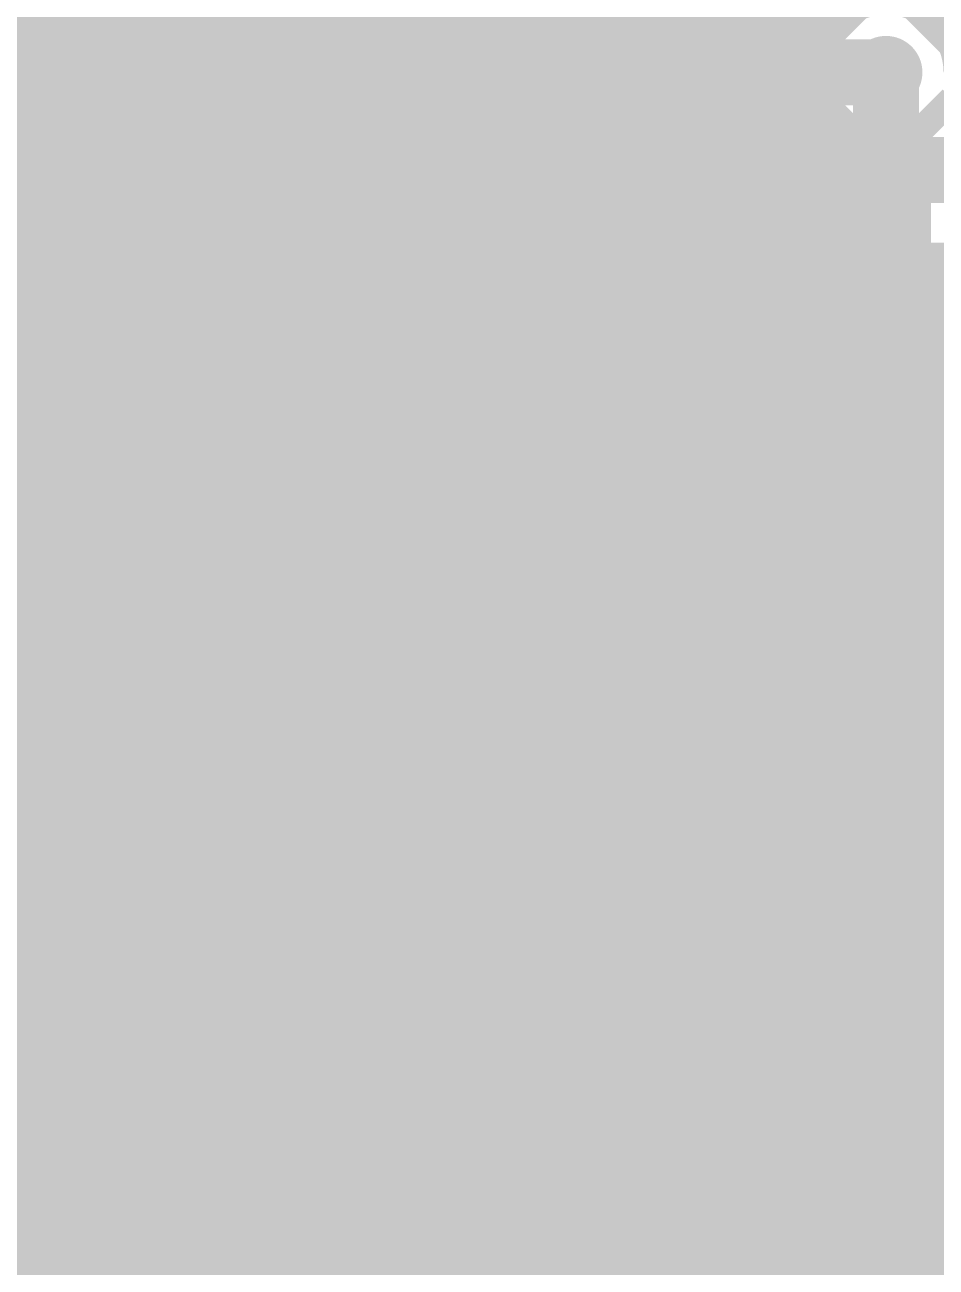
# Model space of a CAD drawing. Extents: x -5 to 208, y -5 to 206.
# Drawn here: x 17.19 to 25.96, y 65.9 to 77.85 of the extents above; entities that cross this region are included whole.
import ezdxf

# ---------------------------------------------------------------- set-up
doc = ezdxf.new("R2010")
doc.units = 0
doc.header["$MEASUREMENT"] = 0
doc.layers.get('0').update_dxf_attribs({"linetype": 'CONTINUOUS'})
for name, color, linetype in [('22-301-0_BOT', 7, 'CONTINUOUS'), ('22-301-0_DRD', 7, 'CONTINUOUS'), ('22-301-0_IN1', 1, 'CONTINUOUS'), ('22-301-0_IN2', 4, 'CONTINUOUS'), ('22-301-0_SMT', 5, 'CONTINUOUS'), ('22-301-0_SPT', 10, 'CONTINUOUS'), ('22-301-0_SST', 14, 'CONTINUOUS'), ('22-301-0_TOP', 9, 'CONTINUOUS'), ('THRUHOLE_TAP', 13, 'CONTINUOUS')]:
    doc.layers.add(name, color=color, linetype=linetype)

# ---------------------------------------------------------------- blocks, each defined once
blk = doc.blocks.new('ROUND_66')
at = {"const_width": 0.35052}
blk.add_lwpolyline([(-0.17526, 0, 1), (0.17526, 0, 1)], format="xyb", close=True, dxfattribs=at)
blk = doc.blocks.new('ROUND_68')
at = {"const_width": 0.35052}
blk.add_lwpolyline([(-0.17526, 0, 1), (0.17526, 0, 1)], format="xyb", close=True, dxfattribs=at)
blk = doc.blocks.new('RECTANGLE_4')
blk.add_solid([(0.63627, 0.51308), (0.63627, -0.51308), (-0.63627, 0.51308), (-0.63627, -0.51308)])
blk = doc.blocks.new('RECTANGLE_5')
blk.add_solid([(0.4064, 0.4826), (0.4064, -0.4826), (-0.4064, 0.4826), (-0.4064, -0.4826)])
blk = doc.blocks.new('RECTANGLE_6')
blk.add_solid([(0.4826, 0.4064), (0.4826, -0.4064), (-0.4826, 0.4064), (-0.4826, -0.4064)])
blk = doc.blocks.new('RECTANGLE_7')
blk.add_solid([(1.12522, 1.14935), (1.12522, -1.14935), (-1.12522, 1.14935), (-1.12522, -1.14935)])
blk = doc.blocks.new('ROUND_73')
at = {"const_width": 0.10033}
blk.add_lwpolyline([(-0.050164, 0, 1), (0.050164, 0, 1)], format="xyb", close=True, dxfattribs=at)

msp = doc.modelspace()

# ---------------------------------------------------------------- linework, layer by layer
at = {"layer": '22-301-0_BOT'}
for points, const_width in [([(3.175, 79.248), (5.969, 76.454), (34.925, 76.454), (39.624, 71.755), (40.005, 71.755)], 0.635), ([(7.62, 78.105), (7.62, 77.978), (8.2042, 77.3938), (25.4762, 77.3938)], 0.635), ([(28.575, 66.04), (23.114, 71.501), (3.429, 71.501), (0, 74.93), (0, 76.2)], 0.635), ([(18.55216, 75.6285), (17.00784, 75.6285)], 0.254), ([(17.2466, 75.6285), (17.2466, 75.36942)], 0.254), ([(17.4752, 75.6285), (17.4752, 72.3265)], 0.254), ([(17.7038, 75.6285), (17.7038, 72.3265)], 0.254), ([(17.9324, 75.6285), (17.9324, 72.3265)], 0.254), ([(18.161, 75.6285), (18.161, 72.3265)], 0.254), ([(18.3896, 75.6285), (18.3896, 75.4761)], 0.254), ([(34.5821, 75.6285), (19.54784, 75.6285)], 0.254), ([(19.7612, 75.6285), (19.7612, 75.41006)], 0.254), ([(19.9898, 75.6285), (19.9898, 72.3265)], 0.254), ([(20.2184, 75.6285), (20.2184, 72.3265)], 0.254), ([(20.447, 75.6285), (20.447, 72.3265)], 0.254), ([(20.6756, 75.6285), (20.6756, 72.3265)], 0.254), ([(20.9042, 75.6285), (20.9042, 72.3265)], 0.254), ([(21.1328, 75.6285), (21.1328, 72.3265)], 0.254), ([(21.3614, 75.6285), (21.3614, 72.3265)], 0.254), ([(21.59, 75.6285), (21.59, 72.3265)], 0.254), ([(21.8186, 75.6285), (21.8186, 72.3265)], 0.254), ([(22.0472, 75.6285), (22.0472, 72.3265)], 0.254), ([(22.2758, 75.6285), (22.2758, 72.3265)], 0.254), ([(22.5044, 75.6285), (22.5044, 72.3265)], 0.254), ([(22.733, 75.6285), (22.733, 72.3265)], 0.254), ([(22.9616, 75.6285), (22.9616, 72.3265)], 0.254), ([(23.1902, 75.6285), (23.1902, 72.32142)], 0.254), ([(23.4188, 75.6285), (23.4188, 72.26808)], 0.254), ([(23.6474, 75.6285), (23.6474, 72.13092)], 0.254), ([(23.876, 75.6285), (23.876, 71.90486)], 0.254), ([(24.1046, 75.6285), (24.1046, 71.67626)], 0.254), ([(24.3332, 75.6285), (24.3332, 71.44766)], 0.254), ([(24.5618, 75.6285), (24.5618, 71.21906)], 0.254), ([(24.7904, 75.6285), (24.7904, 70.99046)], 0.254), ([(25.019, 75.6285), (25.019, 70.76186)], 0.254), ([(25.2476, 75.6285), (25.2476, 70.53326)], 0.254), ([(25.4762, 75.6285), (25.4762, 70.30466)], 0.254), ([(25.7048, 75.6285), (25.7048, 70.07606)], 0.254), ([(25.9334, 75.6285), (25.9334, 69.84746)], 0.254), ([(18.39976, 75.4888), (17.16024, 75.4888)], 0.254), ([(34.7218, 75.4888), (19.70024, 75.4888)], 0.254), ([(18.25752, 75.2602), (17.29994, 75.2602)], 0.254), ([(34.9504, 75.2602), (19.83994, 75.2602)], 0.254), ([(18.1991, 75.0316), (17.3609, 75.0316)], 0.254), ([(27.90952, 75.0316), (19.9009, 75.0316)], 0.254), ([(18.20164, 74.803), (17.35836, 74.803)], 0.254), ([(27.56662, 74.803), (19.89836, 74.803)], 0.254), ([(18.27022, 74.5744), (17.28978, 74.5744)], 0.254), ([(27.3558, 74.5744), (19.82978, 74.5744)], 0.254), ([(17.2466, 74.49058), (17.2466, 72.3265)], 0.254), ([(19.7612, 74.44994), (19.7612, 72.3265)], 0.254), ([(18.42262, 74.3458), (17.13738, 74.3458)], 0.254), ([(18.3896, 74.38136), (18.3896, 72.3265)], 0.254), ([(27.21356, 74.3458), (19.67738, 74.3458)], 0.254), ([(19.5326, 74.22134), (19.5326, 72.3265)], 0.254), ([(18.77568, 74.1172), (16.78432, 74.1172)], 0.254), ([(18.6182, 74.18832), (18.6182, 72.3265)], 0.254), ([(18.8468, 74.09688), (18.8468, 72.3265)], 0.254), ([(19.304, 74.10958), (19.304, 72.3265)], 0.254), ([(27.11958, 74.1172), (19.32432, 74.1172)], 0.254), ([(19.0754, 74.07148), (19.0754, 72.3265)], 0.254), ([(27.06878, 73.8886), (13.335, 73.8886)], 0.254), ([(27.051, 73.66), (13.335, 73.66)], 0.254), ([(27.06878, 73.4314), (13.335, 73.4314)], 0.254), ([(27.11958, 73.2028), (13.335, 73.2028)], 0.254), ([(27.21356, 72.9742), (13.335, 72.9742)], 0.254), ([(27.3558, 72.7456), (13.335, 72.7456)], 0.254), ([(27.56662, 72.517), (13.335, 72.517)], 0.254), ([(23.114, 72.3265), (13.335, 72.3265)], 0.254), ([(27.5971, 72.2884), (23.36038, 72.2884)], 0.254), ([(23.70582, 72.07758), (27.05862, 68.72478)], 0.254), ([(27.37358, 72.0598), (23.72106, 72.0598)], 0.254), ([(27.22626, 71.8312), (23.94966, 71.8312)], 0.254), ([(27.12974, 71.6026), (24.17826, 71.6026)], 0.254), ([(27.07132, 71.374), (24.40686, 71.374)], 0.254), ([(27.051, 71.1454), (24.63546, 71.1454)], 0.254), ([(27.0637, 70.9168), (24.86406, 70.9168)], 0.254), ([(22.7711, 70.6755), (13.335, 70.6755)], 0.254), ([(17.2466, 70.6755), (17.2466, 34.798)], 0.254), ([(17.4752, 70.6755), (17.4752, 34.798)], 0.254), ([(17.7038, 70.6755), (17.7038, 34.798)], 0.254), ([(17.9324, 70.6755), (17.9324, 34.798)], 0.254), ([(18.161, 70.6755), (18.161, 34.798)], 0.254), ([(18.3896, 70.6755), (18.3896, 34.798)], 0.254), ([(18.6182, 70.6755), (18.6182, 34.798)], 0.254), ([(18.8468, 70.6755), (18.8468, 34.798)], 0.254), ([(19.0754, 70.6755), (19.0754, 34.798)], 0.254), ([(19.304, 70.6755), (19.304, 34.798)], 0.254), ([(19.5326, 70.6755), (19.5326, 34.798)], 0.254), ([(19.7612, 70.6755), (19.7612, 34.798)], 0.254), ([(19.9898, 70.6755), (19.9898, 62.38494)], 0.254), ([(20.2184, 70.6755), (20.2184, 63.0682)], 0.254), ([(20.447, 70.6755), (20.447, 63.3603)], 0.254), ([(20.6756, 70.6755), (20.6756, 63.5508)], 0.254), ([(20.9042, 70.6755), (20.9042, 63.68288)], 0.254), ([(21.1328, 70.6755), (21.1328, 63.77178)], 0.254), ([(21.3614, 70.6755), (21.3614, 63.82004)], 0.254), ([(21.59, 70.6755), (21.59, 63.83782)], 0.254), ([(21.8186, 70.6755), (21.8186, 63.82004)], 0.254), ([(22.0472, 70.6755), (22.0472, 63.77178)], 0.254), ([(22.2758, 70.6755), (22.2758, 63.68288)], 0.254), ([(22.5044, 70.6755), (22.5044, 63.5508)], 0.254), ([(22.733, 70.6755), (22.733, 63.3603)], 0.254), ([(22.7711, 70.6755), (27.08402, 66.36258)], 0.254), ([(27.11196, 70.6882), (25.09266, 70.6882)], 0.254), ([(22.987, 70.4596), (13.335, 70.4596)], 0.254), ([(22.9616, 70.485), (22.9616, 63.0682)], 0.254), ([(27.20086, 70.4596), (25.32126, 70.4596)], 0.254), ([(23.1902, 70.2564), (23.1902, 62.38494)], 0.254), ([(23.2156, 70.231), (13.335, 70.231)], 0.254), ([(27.33548, 70.231), (25.54986, 70.231)], 0.254), ([(23.4188, 70.0278), (23.4188, 57.38622)], 0.254), ([(23.4442, 70.0024), (13.335, 70.0024)], 0.254), ([(27.53868, 70.0024), (25.77846, 70.0024)], 0.254), ([(23.6474, 69.7992), (23.6474, 57.28208)], 0.254), ([(23.6728, 69.7738), (13.335, 69.7738)], 0.254), ([(27.62758, 69.7738), (26.00706, 69.7738)], 0.254), ([(23.9014, 69.5452), (13.335, 69.5452)], 0.254), ([(23.876, 69.5706), (23.876, 57.1246)], 0.254), ([(24.13, 69.3166), (13.335, 69.3166)], 0.254), ([(24.1046, 69.342), (24.1046, 56.89854)], 0.254), ([(24.3586, 69.088), (13.335, 69.088)], 0.254), ([(24.3332, 69.1134), (24.3332, 56.7055)], 0.254), ([(24.5872, 68.8594), (13.32738, 68.8594)], 0.254), ([(24.5618, 68.8848), (24.5618, 56.7055)], 0.254), ([(24.8158, 68.6308), (13.24102, 68.6308)], 0.254), ([(24.7904, 68.6562), (24.7904, 56.7055)], 0.254), ([(25.0444, 68.4022), (13.00226, 68.4022)], 0.254), ([(25.019, 68.4276), (25.019, 56.7055)], 0.254), ([(25.273, 68.1736), (-3.556, 68.1736)], 0.254), ([(25.2476, 68.199), (25.2476, 56.7055)], 0.254), ([(25.5016, 67.945), (-3.556, 67.945)], 0.254), ([(25.4762, 67.9704), (25.4762, 56.7055)], 0.254), ([(25.7302, 67.7164), (-3.556, 67.7164)], 0.254), ([(25.7048, 67.7418), (25.7048, 56.7055)], 0.254), ([(25.9334, 67.5132), (25.9334, 56.7055)], 0.254), ([(25.9588, 67.4878), (-3.556, 67.4878)], 0.254), ([(26.1874, 67.2592), (-3.556, 67.2592)], 0.254), ([(26.416, 67.0306), (-3.556, 67.0306)], 0.254), ([(26.6446, 66.802), (-3.556, 66.802)], 0.254), ([(26.8732, 66.5734), (-3.556, 66.5734)], 0.254), ([(27.08148, 66.3448), (-3.556, 66.3448)], 0.254), ([(27.05354, 66.1162), (-3.556, 66.1162)], 0.254), ([(27.05862, 65.8876), (-3.556, 65.8876)], 0.254)]:
    msp.add_lwpolyline(points, dxfattribs=dict(at, const_width=const_width))
at = {"layer": '22-301-0_BOT', "const_width": 0.254}
for points in [[(17.36852, 74.93, 0.242487), (17.00828, 75.62912)], [(18.55216, 75.6285, 0.2424867), (18.19224, 74.93)], [(19.90852, 74.93, 0.242487), (19.54828, 75.62912)], [(16.51, 74.07148, 0.4142136), (17.36852, 74.93)], [(18.19148, 74.93, 0.4142136), (19.05, 74.07148)], [(19.05, 74.07148, 0.4142136), (19.90852, 74.93)], [(23.6982, 72.0852, 0.1989124), (23.114, 72.32718)], [(23.6982, 72.0852, 0.1989124), (23.114, 72.32718)]]:
    msp.add_lwpolyline(points, format="xyb", dxfattribs=at)
at = {"layer": '22-301-0_DRD', "const_width": 0.254}
for points in [[(25.2222, 78.0288), (24.8412, 77.6478)], [(26.1112, 77.6478), (25.7302, 78.0288)], [(24.8412, 77.6478), (24.8412, 77.1398)], [(24.8412, 77.1398), (25.2222, 76.7588)], [(25.7302, 76.7588), (26.1112, 77.1398)], [(25.2222, 76.7588), (25.7302, 76.7588)], [(17.145, 75.184), (16.764, 75.565)], [(17.145, 75.184), (16.764, 75.565)], [(18.796, 75.565), (18.415, 75.184)], [(19.304, 75.565), (18.796, 75.565)], [(19.685, 75.184), (19.304, 75.565)], [(17.145, 74.676), (17.145, 75.184)], [(17.145, 74.676), (17.145, 75.184)], [(18.415, 75.184), (18.415, 74.676)], [(19.685, 74.676), (19.685, 75.184)], [(16.764, 74.295), (17.145, 74.676)], [(16.764, 74.295), (17.145, 74.676)], [(18.415, 74.676), (18.796, 74.295)], [(19.304, 74.295), (19.685, 74.676)], [(18.796, 74.295), (19.304, 74.295)], [(18.161, 73.025), (17.78, 72.644)], [(18.161, 73.025), (17.78, 72.644)], [(18.669, 73.025), (18.161, 73.025)], [(18.669, 73.025), (18.161, 73.025)], [(19.05, 72.644), (18.669, 73.025)], [(19.05, 72.644), (18.669, 73.025)], [(17.78, 72.644), (17.78, 72.136)], [(17.78, 72.644), (17.78, 72.136)], [(19.05, 72.136), (19.05, 72.644)], [(19.05, 72.136), (19.05, 72.644)], [(17.78, 72.136), (18.161, 71.755)], [(17.78, 72.136), (18.161, 71.755)], [(18.669, 71.755), (19.05, 72.136)], [(18.669, 71.755), (19.05, 72.136)], [(18.161, 71.755), (18.669, 71.755)], [(18.161, 71.755), (18.669, 71.755)], [(22.606, 71.12), (22.225, 70.739)], [(22.606, 71.12), (22.225, 70.739)], [(22.606, 71.12), (22.225, 70.739)], [(23.114, 71.12), (22.606, 71.12)], [(23.114, 71.12), (22.606, 71.12)], [(23.114, 71.12), (22.606, 71.12)], [(23.495, 70.739), (23.114, 71.12)], [(23.495, 70.739), (23.114, 71.12)], [(23.495, 70.739), (23.114, 71.12)], [(22.225, 70.739), (22.225, 70.231)], [(22.225, 70.739), (22.225, 70.231)], [(22.225, 70.739), (22.225, 70.231)], [(23.495, 70.231), (23.495, 70.739)], [(23.495, 70.231), (23.495, 70.739)], [(23.495, 70.231), (23.495, 70.739)], [(22.225, 70.231), (22.606, 69.85)], [(22.225, 70.231), (22.606, 69.85)], [(22.225, 70.231), (22.606, 69.85)], [(23.114, 69.85), (23.495, 70.231)], [(23.114, 69.85), (23.495, 70.231)], [(23.114, 69.85), (23.495, 70.231)], [(22.606, 69.85), (23.114, 69.85)], [(22.606, 69.85), (23.114, 69.85)], [(22.606, 69.85), (23.114, 69.85)], [(22.606, 68.58), (22.225, 68.199)], [(22.606, 68.58), (22.225, 68.199)], [(23.114, 68.58), (22.606, 68.58)], [(23.114, 68.58), (22.606, 68.58)], [(23.495, 68.199), (23.114, 68.58)], [(23.495, 68.199), (23.114, 68.58)], [(22.225, 68.199), (22.225, 67.691)], [(22.225, 68.199), (22.225, 67.691)], [(23.495, 67.691), (23.495, 68.199)], [(23.495, 67.691), (23.495, 68.199)], [(22.225, 67.691), (22.606, 67.31)], [(22.225, 67.691), (22.606, 67.31)], [(23.114, 67.31), (23.495, 67.691)], [(23.114, 67.31), (23.495, 67.691)], [(22.606, 67.31), (23.114, 67.31)], [(22.606, 67.31), (23.114, 67.31)]]:
    msp.add_lwpolyline(points, dxfattribs=at)
at = {"layer": '22-301-0_IN1', "const_width": 0.254}
for points in [[(17.2212, 106.7308), (17.2212, 73.787)], [(17.4498, 106.7308), (17.4498, 73.787)], [(17.6784, 106.7308), (17.6784, 73.787)], [(17.907, 106.7308), (17.907, 73.787)], [(18.1356, 106.7308), (18.1356, 73.787)], [(18.3642, 106.7308), (18.3642, 73.787)], [(18.5928, 106.7308), (18.5928, 73.787)], [(18.8214, 106.7308), (18.8214, 73.787)], [(19.05, 106.7308), (19.05, 73.787)], [(19.2786, 106.7308), (19.2786, 73.787)], [(19.5072, 106.7308), (19.5072, 73.787)], [(19.7358, 106.7308), (19.7358, 73.787)], [(22.479, 106.7308), (22.479, 73.787)], [(22.7076, 106.7308), (22.7076, 73.787)], [(22.9362, 106.7308), (22.9362, 73.787)], [(23.1648, 106.7308), (23.1648, 73.787)], [(23.3934, 106.7308), (23.3934, 73.787)], [(24.9936, 106.14406), (24.9936, 77.87132)], [(24.765, 102.24516), (24.765, 73.787)], [(23.622, 102.03688), (23.622, 73.787)], [(24.5364, 101.9429), (24.5364, 73.787)], [(23.8506, 101.86924), (23.8506, 73.787)], [(24.0792, 101.81082), (24.0792, 73.787)], [(24.3078, 101.83114), (24.3078, 73.787)], [(22.2504, 91.91244), (22.2504, 73.787)], [(22.0218, 91.54922), (22.0218, 73.787)], [(21.336, 91.44508), (21.336, 73.787)], [(21.7932, 91.42476), (21.7932, 73.787)], [(21.5646, 91.39428), (21.5646, 73.787)], [(21.1074, 82.32394), (21.1074, 73.787)], [(19.9644, 82.20456), (19.9644, 73.787)], [(20.193, 82.01914), (20.193, 73.787)], [(20.8788, 82.06232), (20.8788, 73.787)], [(20.4216, 81.95056), (20.4216, 73.787)], [(20.6502, 81.96326), (20.6502, 73.787)], [(24.89708, 77.7494), (15.24, 77.7494)], [(41.021, 77.597), (26.797, 77.597), (26.797, 72.898), (14.605, 72.898)], [(24.80818, 77.5208), (15.24, 77.5208)], [(24.8031, 77.2922), (15.24, 77.2922)], [(24.88184, 77.0636), (15.24, 77.0636)], [(25.08758, 76.835), (15.24, 76.835)], [(24.9936, 76.91374), (24.9936, 73.787)], [(25.2222, 76.76388), (25.2222, 73.787)], [(25.4508, 76.71308), (25.4508, 73.787)], [(25.6794, 76.74356), (25.6794, 73.787)], [(25.781, 76.78674), (25.781, 73.787)], [(25.781, 76.6064), (15.24, 76.6064)], [(25.781, 76.3778), (15.24, 76.3778)], [(25.781, 76.1492), (15.24, 76.1492)], [(25.781, 75.9206), (15.24, 75.9206)], [(25.781, 75.692), (15.24, 75.692)], [(25.781, 75.4634), (15.24, 75.4634)], [(25.781, 75.2348), (15.24, 75.2348)], [(25.781, 75.0062), (15.24, 75.0062)], [(25.781, 74.7776), (15.24, 74.7776)], [(25.781, 74.549), (15.24, 74.549)], [(25.781, 74.3204), (15.24, 74.3204)], [(25.781, 74.0918), (15.24, 74.0918)], [(25.781, 73.8632), (15.24, 73.8632)], [(25.781, 73.787), (15.24, 73.787)], [(17.1196, 72.898), (17.1196, 42.799)], [(17.3482, 72.898), (17.3482, 42.799)], [(17.5768, 72.898), (17.5768, 42.799)], [(17.8054, 72.898), (17.8054, 42.799)], [(18.034, 72.898), (18.034, 42.799)], [(18.2626, 72.898), (18.2626, 42.799)], [(18.4912, 72.898), (18.4912, 42.799)], [(18.7198, 72.898), (18.7198, 42.799)], [(18.9484, 72.898), (18.9484, 42.799)], [(19.177, 72.898), (19.177, 42.799)], [(19.4056, 72.898), (19.4056, 42.799)], [(19.6342, 72.898), (19.6342, 42.799)], [(19.8628, 72.898), (19.8628, 42.799)], [(20.0914, 72.898), (20.0914, 42.799)], [(20.32, 72.898), (20.32, 62.88786)], [(20.5486, 72.898), (20.5486, 63.21044)], [(20.7772, 72.898), (20.7772, 63.40602)], [(21.0058, 72.898), (21.0058, 63.53556)], [(21.2344, 72.898), (21.2344, 63.6143)], [(21.463, 72.898), (21.463, 63.65494)], [(21.6916, 72.898), (21.6916, 63.65494)], [(21.9202, 72.898), (21.9202, 63.62192)], [(22.1488, 72.898), (22.1488, 63.54572)], [(22.3774, 72.898), (22.3774, 63.4238)], [(22.606, 72.898), (22.606, 63.23584)], [(22.8346, 72.898), (22.8346, 62.93358)], [(23.0632, 72.898), (23.0632, 57.29478)], [(23.2918, 72.898), (23.2918, 57.24398)], [(23.5204, 72.898), (23.5204, 57.14746)], [(23.749, 72.898), (23.749, 57.00014)], [(23.9776, 72.898), (23.9776, 56.77154)], [(24.2062, 72.898), (24.2062, 56.3626)], [(24.4348, 72.898), (24.4348, 42.799)], [(24.6634, 72.898), (24.6634, 42.799)], [(24.892, 72.898), (24.892, 42.799)], [(25.1206, 72.898), (25.1206, 42.799)], [(25.3492, 72.898), (25.3492, 42.799)], [(25.5778, 72.898), (25.5778, 42.799)], [(25.8064, 72.898), (25.8064, 42.799)], [(26.035, 72.898), (26.035, 42.799)], [(27.58694, 72.7456), (-2.54, 72.7456)], [(27.8638, 72.517), (-2.54, 72.517)], [(27.90698, 72.2884), (-2.54, 72.2884)], [(27.6098, 72.0598), (-2.54, 72.0598)], [(27.432, 71.8312), (-2.54, 71.8312)], [(27.3177, 71.6026), (-2.54, 71.6026)], [(27.25166, 71.374), (-2.54, 71.374)], [(27.2288, 71.1454), (-2.54, 71.1454)], [(27.24404, 70.9168), (-2.54, 70.9168)], [(27.29992, 70.6882), (11.93546, 70.6882)], [(27.40152, 70.4596), (12.19708, 70.4596)], [(27.56408, 70.231), (12.3317, 70.231)], [(27.82316, 70.0024), (12.39774, 70.0024)], [(27.9527, 69.7738), (12.40536, 69.7738)], [(27.6352, 69.5452), (12.35964, 69.5452)], [(27.44724, 69.3166), (12.25042, 69.3166)], [(27.32786, 69.088), (12.04468, 69.088)], [(27.25674, 68.8594), (-2.54, 68.8594)], [(27.2288, 68.6308), (-2.54, 68.6308)], [(27.23896, 68.4022), (-2.54, 68.4022)], [(27.2923, 68.1736), (-2.54, 68.1736)], [(27.38882, 67.945), (-2.54, 67.945)], [(27.54122, 67.7164), (-2.54, 67.7164)], [(27.7876, 67.4878), (-2.54, 67.4878)], [(28.0035, 67.2592), (-2.54, 67.2592)], [(27.66314, 67.0306), (-2.54, 67.0306)], [(27.46502, 66.802), (-2.54, 66.802)], [(27.33802, 66.5734), (-2.54, 66.5734)], [(27.26436, 66.3448), (-2.54, 66.3448)], [(27.23134, 66.1162), (-2.54, 66.1162)], [(27.23642, 65.8876), (-2.54, 65.8876)]]:
    msp.add_lwpolyline(points, dxfattribs=at)
for points in [[(25.4762, 78.07452, 0.4142136), (24.79548, 77.3938)], [(24.79548, 77.3938, 0.4142136), (25.4762, 76.71308)], [(25.4762, 76.71308, 0.116857), (25.78164, 76.78545)]]:
    msp.add_lwpolyline(points, format="xyb", dxfattribs=at)
at = {"layer": '22-301-0_IN2', "const_width": 0.254}
for points in [[(17.2212, 106.7308), (17.2212, 73.914)], [(17.4498, 106.7308), (17.4498, 73.914)], [(17.6784, 106.7308), (17.6784, 73.914)], [(17.907, 106.7308), (17.907, 73.914)], [(18.1356, 106.7308), (18.1356, 73.914)], [(18.3642, 106.7308), (18.3642, 73.914)], [(18.5928, 106.7308), (18.5928, 73.914)], [(18.8214, 106.7308), (18.8214, 73.914)], [(19.05, 106.7308), (19.05, 73.914)], [(19.2786, 106.7308), (19.2786, 73.914)], [(19.5072, 106.7308), (19.5072, 73.914)], [(19.7358, 106.7308), (19.7358, 73.914)], [(22.479, 106.7308), (22.479, 73.914)], [(22.7076, 106.7308), (22.7076, 73.914)], [(22.9362, 106.7308), (22.9362, 73.914)], [(23.1648, 106.7308), (23.1648, 73.914)], [(23.3934, 106.7308), (23.3934, 73.914)], [(24.9936, 106.14406), (24.9936, 77.87132)], [(24.765, 102.24516), (24.765, 73.914)], [(23.622, 102.03688), (23.622, 73.914)], [(24.5364, 101.9429), (24.5364, 73.914)], [(23.8506, 101.86924), (23.8506, 73.914)], [(24.0792, 101.81082), (24.0792, 73.914)], [(24.3078, 101.83114), (24.3078, 73.914)], [(22.2504, 91.91244), (22.2504, 73.914)], [(22.0218, 91.54922), (22.0218, 73.914)], [(21.336, 91.44508), (21.336, 73.914)], [(21.7932, 91.42476), (21.7932, 73.914)], [(21.5646, 91.39428), (21.5646, 73.914)], [(21.1074, 82.32394), (21.1074, 73.914)], [(19.9644, 82.20456), (19.9644, 73.914)], [(20.193, 82.01914), (20.193, 73.914)], [(20.8788, 82.06232), (20.8788, 73.914)], [(20.4216, 81.95056), (20.4216, 73.914)], [(20.6502, 81.96326), (20.6502, 73.914)], [(24.9301, 77.8002), (15.24, 77.8002)], [(26.416, 77.724), (26.416, 73.025), (14.605, 73.025)], [(24.81834, 77.5716), (15.24, 77.5716)], [(24.79802, 77.343), (15.24, 77.343)], [(24.85644, 77.1144), (15.24, 77.1144)], [(25.02408, 76.8858), (15.24, 76.8858)], [(24.9936, 76.91374), (24.9936, 73.914)], [(25.2222, 76.76388), (25.2222, 73.914)], [(25.4508, 76.71308), (25.4508, 73.914)], [(25.6794, 76.74356), (25.6794, 73.914)], [(25.781, 76.78674), (25.781, 73.914)], [(25.781, 76.6572), (15.24, 76.6572)], [(25.781, 76.4286), (15.24, 76.4286)], [(25.781, 76.2), (15.24, 76.2)], [(25.781, 75.9714), (15.24, 75.9714)], [(25.781, 75.7428), (15.24, 75.7428)], [(25.781, 75.5142), (15.24, 75.5142)], [(25.781, 75.2856), (15.24, 75.2856)], [(25.781, 75.057), (15.24, 75.057)], [(25.781, 74.8284), (15.24, 74.8284)], [(25.781, 74.5998), (15.24, 74.5998)], [(25.781, 74.3712), (15.24, 74.3712)], [(25.781, 74.1426), (15.24, 74.1426)], [(25.781, 73.914), (15.24, 73.914)], [(17.1196, 73.025), (17.1196, 42.799)], [(17.3482, 73.025), (17.3482, 42.799)], [(17.5768, 73.025), (17.5768, 42.799)], [(17.8054, 73.025), (17.8054, 42.799)], [(18.034, 73.025), (18.034, 42.799)], [(18.2626, 73.025), (18.2626, 42.799)], [(18.4912, 73.025), (18.4912, 42.799)], [(18.7198, 73.025), (18.7198, 42.799)], [(18.9484, 73.025), (18.9484, 42.799)], [(19.177, 73.025), (19.177, 42.799)], [(19.4056, 73.025), (19.4056, 42.799)], [(19.6342, 73.025), (19.6342, 42.799)], [(19.8628, 73.025), (19.8628, 42.799)], [(20.0914, 73.025), (20.0914, 42.799)], [(20.32, 73.025), (20.32, 62.88786)], [(20.5486, 73.025), (20.5486, 63.21044)], [(20.7772, 73.025), (20.7772, 63.40602)], [(21.0058, 73.025), (21.0058, 63.53556)], [(21.2344, 73.025), (21.2344, 63.6143)], [(21.463, 73.025), (21.463, 63.65494)], [(21.6916, 73.025), (21.6916, 63.65494)], [(21.9202, 73.025), (21.9202, 63.62192)], [(22.1488, 73.025), (22.1488, 63.54572)], [(22.3774, 73.025), (22.3774, 63.4238)], [(22.606, 73.025), (22.606, 63.23584)], [(22.8346, 73.025), (22.8346, 62.93358)], [(23.0632, 73.025), (23.0632, 57.29478)], [(23.2918, 73.025), (23.2918, 57.24398)], [(23.5204, 73.025), (23.5204, 57.14746)], [(23.749, 73.025), (23.749, 57.00014)], [(23.9776, 73.025), (23.9776, 56.77154)], [(24.2062, 73.025), (24.2062, 56.3626)], [(24.4348, 73.025), (24.4348, 42.799)], [(24.6634, 73.025), (24.6634, 42.799)], [(24.892, 73.025), (24.892, 42.799)], [(25.1206, 73.025), (25.1206, 42.799)], [(25.3492, 73.025), (25.3492, 42.799)], [(25.5778, 73.025), (25.5778, 42.799)], [(25.8064, 73.025), (25.8064, 42.799)], [(26.035, 73.025), (26.035, 42.799)], [(27.41676, 72.9742), (-2.54, 72.9742)], [(27.58694, 72.7456), (-2.54, 72.7456)], [(27.8638, 72.517), (-2.54, 72.517)], [(27.90698, 72.2884), (-2.54, 72.2884)], [(27.6098, 72.0598), (-2.54, 72.0598)], [(27.432, 71.8312), (-2.54, 71.8312)], [(27.3177, 71.6026), (-2.54, 71.6026)], [(27.25166, 71.374), (-2.54, 71.374)], [(27.2288, 71.1454), (-2.54, 71.1454)], [(27.24404, 70.9168), (-2.54, 70.9168)], [(27.29992, 70.6882), (11.93546, 70.6882)], [(27.40152, 70.4596), (12.19708, 70.4596)], [(27.56408, 70.231), (12.3317, 70.231)], [(27.82316, 70.0024), (12.39774, 70.0024)], [(27.9527, 69.7738), (12.40536, 69.7738)], [(27.6352, 69.5452), (12.35964, 69.5452)], [(27.44724, 69.3166), (12.25042, 69.3166)], [(27.32786, 69.088), (12.04468, 69.088)], [(27.25674, 68.8594), (-2.54, 68.8594)], [(27.2288, 68.6308), (-2.54, 68.6308)], [(27.23896, 68.4022), (-2.54, 68.4022)], [(27.2923, 68.1736), (-2.54, 68.1736)], [(27.38882, 67.945), (-2.54, 67.945)], [(27.54122, 67.7164), (-2.54, 67.7164)], [(27.7876, 67.4878), (-2.54, 67.4878)], [(28.0035, 67.2592), (-2.54, 67.2592)], [(27.66314, 67.0306), (-2.54, 67.0306)], [(27.46502, 66.802), (-2.54, 66.802)], [(27.33802, 66.5734), (-2.54, 66.5734)], [(27.26436, 66.3448), (-2.54, 66.3448)], [(27.23134, 66.1162), (-2.54, 66.1162)], [(27.23642, 65.8876), (-2.54, 65.8876)]]:
    msp.add_lwpolyline(points, dxfattribs=at)
for points in [[(25.4762, 78.07452, 0.4142136), (24.79548, 77.3938)], [(24.79548, 77.3938, 0.4142136), (25.4762, 76.71308)], [(25.4762, 76.71308, 0.116857), (25.78164, 76.78545)]]:
    msp.add_lwpolyline(points, format="xyb", dxfattribs=at)
at = {"layer": '22-301-0_SST', "const_width": 0.1524}
for points in [[(17.145, 76.327), (15.875, 76.327), (15.621, 76.581), (15.621, 79.883), (17.399, 79.883), (17.399, 76.581), (17.145, 76.327)], [(19.685, 76.327), (18.415, 76.327), (18.161, 76.581), (18.161, 79.883), (19.939, 79.883), (19.939, 76.581), (19.685, 76.327)], [(17.399, 77.851), (15.621, 77.851)], [(19.939, 77.851), (18.161, 77.851)], [(18.47596, 75.82662), (18.47596, 75.47102), (18.81378, 75.35418), (19.15414, 75.35418), (19.49196, 75.47102), (19.49196, 75.82662)], [(18.47596, 75.7682), (19.49196, 75.7682)], [(18.47596, 74.5744), (18.47596, 74.98842), (19.49196, 74.98842)], [(18.47596, 73.85558), (18.47596, 74.0918)], [(18.47596, 73.97242), (19.49196, 73.97242), (19.32178, 74.0918)], [(18.47596, 73.13422), (18.47596, 73.37298)], [(18.47596, 73.2536), (19.49196, 73.2536), (19.32178, 73.37298)], [(20.06092, 72.93102), (19.89074, 72.98944), (19.89074, 73.34504), (20.06092, 73.406), (20.7391, 73.406), (20.90674, 73.34504), (20.90674, 72.98944), (20.7391, 72.93102)], [(24.51608, 71.7804), (24.51608, 72.7964), (24.3967, 72.62876)], [(25.2349, 71.7804), (25.2349, 72.7964), (25.11806, 72.62876)], [(23.9141, 71.95058), (23.85568, 71.7804), (23.50008, 71.7804), (23.44166, 71.95058), (23.44166, 72.62876), (23.50008, 72.7964), (23.85568, 72.7964), (23.9141, 72.62876)], [(26.13406, 72.2884), (25.77846, 72.2884), (25.7175, 72.45858), (25.7175, 72.62876), (25.77846, 72.7964), (26.13406, 72.7964), (26.19248, 72.62876), (26.19248, 72.45858), (25.95626, 71.7804)], [(19.89074, 72.44842), (20.90674, 72.09282), (20.90674, 72.5678)], [(21.90242, 72.47128), (21.90242, 72.11568), (22.07006, 71.9963), (22.24024, 71.9963), (22.41042, 72.11568), (22.41042, 72.47128), (21.39442, 72.47128)], [(21.90242, 72.1741), (21.39442, 71.9963)], [(24.63546, 71.7804), (24.3967, 71.7804)], [(25.35428, 71.7804), (25.11806, 71.7804)], [(19.89074, 71.5518), (20.06092, 71.66864), (20.2311, 71.7296), (20.56892, 71.7296), (20.7391, 71.66864), (20.90674, 71.5518), (20.90674, 71.43242), (20.7391, 71.31304), (20.56892, 71.25462), (20.2311, 71.25462), (20.06092, 71.31304), (19.89074, 71.43242), (19.89074, 71.5518)], [(21.73224, 71.1581), (21.73224, 71.63308), (22.41042, 71.39686), (22.41042, 71.27748), (21.39442, 71.27748)], [(23.3045, 69.6595), (26.2255, 69.6595), (26.2255, 71.2978), (23.3045, 71.2978), (23.3045, 69.6595)], [(19.71548, 64.94526), (20.0152, 64.94526), (20.0152, 70.94474), (19.71548, 70.94474)], [(21.39442, 70.6755), (22.41042, 70.3199), (22.41042, 70.79488)], [(22.4155, 67.1195), (22.4155, 70.0405), (20.7772, 70.0405), (20.7772, 67.1195), (22.4155, 67.1195)], [(23.3045, 67.1195), (26.2255, 67.1195), (26.2255, 68.7578), (23.3045, 68.7578), (23.3045, 67.1195)], [(20.0025, 67.1195), (16.8275, 67.1195), (16.8275, 66.802)], [(17.20342, 67.1195), (17.20342, 66.802)], [(17.34058, 67.1195), (17.34058, 66.802)], [(17.47774, 67.1195), (17.47774, 66.802)], [(17.6149, 67.1195), (17.6149, 66.802)], [(17.75206, 67.1195), (17.75206, 66.802)], [(17.88922, 67.1195), (17.88922, 66.802)], [(18.02638, 67.1195), (18.02638, 66.802)], [(18.16354, 67.1195), (18.16354, 66.802)], [(18.3007, 67.1195), (18.3007, 66.802)], [(18.43786, 67.1195), (18.43786, 66.802)], [(18.57502, 67.1195), (18.57502, 66.802)], [(18.71218, 67.1195), (18.71218, 66.802)], [(18.84934, 67.1195), (18.84934, 66.802)], [(18.9865, 67.1195), (18.9865, 66.802)], [(19.12366, 67.1195), (19.12366, 66.802)], [(19.26082, 67.1195), (19.26082, 66.802)], [(19.39798, 67.1195), (19.39798, 66.802)], [(19.53514, 67.1195), (19.53514, 66.802)], [(19.6723, 67.1195), (19.6723, 66.802)], [(19.80946, 67.1195), (19.80946, 66.802)], [(19.94662, 67.1195), (19.94662, 66.802)], [(20.0025, 67.1195), (20.0025, 66.802)], [(20.0025, 67.04076), (16.8275, 67.04076)], [(20.0025, 66.9036), (16.8275, 66.9036)], [(20.0025, 66.802), (16.8275, 66.802)], [(23.34006, 66.25336), (23.16988, 66.31178), (23.16988, 66.66738), (23.34006, 66.7258), (24.0157, 66.7258), (24.18588, 66.66738), (24.18588, 66.31178), (24.0157, 66.25336)], [(26.2255, 63.3095), (26.2255, 66.2305), (24.5872, 66.2305), (24.5872, 63.3095), (26.2255, 63.3095)]]:
    msp.add_lwpolyline(points, dxfattribs=at)
at = {"layer": '22-301-0_TOP'}
for points, const_width in [([(21.59, 67.8688), (21.0312, 67.8688), (20.32, 68.58), (20.32, 77.724), (24.257, 81.661), (24.257, 98.044), (20.193, 102.108), (20.193, 107.061), (19.177, 108.077), (17.399, 108.077), (16.51, 108.966), (16.51, 111.252), (16.129, 111.633), (13.462, 111.633)], 0.635), ([(21.59, 69.2912), (21.59, 77.724), (25.146, 81.28), (25.146, 106.807)], 0.254), ([(17.5006, 82.931), (17.5006, 71.87438)], 0.254), ([(17.7292, 82.931), (17.7292, 71.87438)], 0.254), ([(17.9578, 82.931), (17.9578, 71.87438)], 0.254), ([(25.9588, 82.931), (25.9588, 77.87132)], 0.254), ([(25.46858, 80.95742), (22.0472, 77.5335)], 0.254), ([(25.0444, 80.5307), (25.0444, 77.91958)], 0.254), ([(24.8158, 80.3021), (24.8158, 77.55382)], 0.254), ([(24.5872, 80.0735), (24.5872, 71.2978)], 0.254), ([(24.3586, 79.8449), (24.3586, 71.2978)], 0.254), ([(24.13, 79.6163), (24.13, 71.2978)], 0.254), ([(23.9014, 79.3877), (23.9014, 71.2978)], 0.254), ([(23.6728, 79.1591), (23.6728, 71.2978)], 0.254), ([(23.4442, 78.9305), (23.4442, 71.2978)], 0.254), ([(23.2156, 78.7019), (23.2156, 66.1797)], 0.254), ([(22.987, 78.4733), (22.987, 66.1797)], 0.254), ([(17.272, 78.27772), (17.272, 77.93228)], 0.254), ([(18.1864, 78.27772), (18.1864, 77.93228)], 0.254), ([(18.415, 78.27772), (18.415, 77.93228)], 0.254), ([(18.6436, 78.27772), (18.6436, 77.93228)], 0.254), ([(18.8722, 78.27772), (18.8722, 77.93228)], 0.254), ([(19.1008, 78.27772), (19.1008, 77.93228)], 0.254), ([(19.3294, 78.27772), (19.3294, 77.93228)], 0.254), ([(19.558, 78.27772), (19.558, 77.93228)], 0.254), ([(22.7584, 78.2447), (22.7584, 66.1797)], 0.254), ([(17.47774, 77.93228), (15.54226, 77.93228)], 0.254), ([(17.47774, 77.93228), (17.47774, 76.24572)], 0.254), ([(18.08226, 77.93228), (18.08226, 76.24572)], 0.254), ([(19.70532, 77.93228), (18.08226, 77.93228)], 0.254), ([(22.5298, 78.0161), (22.5298, 66.1797)], 0.254), ([(18.08226, 77.8002), (17.47774, 77.8002)], 0.254), ([(22.3012, 77.7875), (22.3012, 70.0278)], 0.254), ([(24.9301, 77.8002), (22.31136, 77.8002)], 0.254), ([(29.9085, 77.8002), (26.01976, 77.8002)], 0.254), ([(18.08226, 77.5716), (17.47774, 77.5716)], 0.254), ([(22.0726, 77.5589), (22.0726, 70.0278)], 0.254), ([(24.81834, 77.5716), (22.08276, 77.5716)], 0.254), ([(25.4762, 77.3938), (25.4762, 70.485)], 0.635), ([(22.0472, 77.5335), (22.0472, 70.0278)], 0.254), ([(18.08226, 77.343), (17.47774, 77.343)], 0.254), ([(24.79802, 77.343), (22.0472, 77.343)], 0.254), ([(19.05, 77.089), (19.05, 74.93)], 0.635), ([(24.8158, 77.23124), (24.8158, 71.2978)], 0.254), ([(18.08226, 77.1144), (17.47774, 77.1144)], 0.254), ([(24.8285, 77.1144), (22.0472, 77.1144)], 0.254), ([(24.8285, 77.18552), (24.8285, 71.2978)], 0.254), ([(18.08226, 76.8858), (17.47774, 76.8858)], 0.254), ([(24.8285, 76.8858), (22.0472, 76.8858)], 0.254), ([(18.08226, 76.6572), (17.47774, 76.6572)], 0.254), ([(24.8285, 76.6572), (22.0472, 76.6572)], 0.254), ([(18.08226, 76.4286), (17.47774, 76.4286)], 0.254), ([(24.8285, 76.4286), (22.0472, 76.4286)], 0.254), ([(17.1577, 76.24572), (17.1577, 75.13574)], 0.254), ([(17.47774, 76.24572), (17.1577, 76.24572)], 0.254), ([(17.1577, 76.24572), (17.1577, 75.13574)], 0.254), ([(17.272, 76.24572), (17.272, 71.87438)], 0.254), ([(18.4023, 76.24572), (18.08226, 76.24572)], 0.254), ([(18.1864, 76.24572), (18.1864, 71.87438)], 0.254), ([(18.4023, 76.24572), (18.4023, 75.13574)], 0.254), ([(18.415, 76.24572), (18.415, 75.1713)], 0.254), ([(18.4023, 76.2), (17.1577, 76.2)], 0.254), ([(24.8285, 76.2), (22.0472, 76.2)], 0.254), ([(18.4023, 75.9714), (17.1577, 75.9714)], 0.254), ([(24.8285, 75.9714), (22.0472, 75.9714)], 0.254), ([(18.4023, 75.7428), (17.1577, 75.7428)], 0.254), ([(24.8285, 75.7428), (22.0472, 75.7428)], 0.254), ([(18.4023, 75.5142), (17.1577, 75.5142)], 0.254), ([(24.8285, 75.5142), (22.0472, 75.5142)], 0.254), ([(18.4023, 75.2856), (17.1577, 75.2856)], 0.254), ([(24.8285, 75.2856), (22.0472, 75.2856)], 0.254), ([(18.38198, 75.057), (17.17802, 75.057)], 0.254), ([(24.8285, 75.057), (22.0472, 75.057)], 0.254), ([(18.3769, 74.8284), (17.18056, 74.8284)], 0.254), ([(24.8285, 74.8284), (22.0472, 74.8284)], 0.254), ([(18.415, 74.68616), (18.415, 71.87438)], 0.254), ([(18.45564, 74.5998), (17.10436, 74.5998)], 0.254), ([(19.6723, 74.5998), (19.64436, 74.5998)], 0.254), ([(19.6723, 74.65568), (19.6723, 71.87438)], 0.254), ([(24.8285, 74.5998), (22.0472, 74.5998)], 0.254), ([(19.558, 74.47788), (19.558, 71.87438)], 0.254), ([(18.66138, 74.3712), (16.89608, 74.3712)], 0.254), ([(18.6436, 74.3839), (18.6436, 71.87438)], 0.254), ([(19.6723, 74.3712), (19.43608, 74.3712)], 0.254), ([(24.8285, 74.3712), (22.0472, 74.3712)], 0.254), ([(18.8722, 74.27214), (18.8722, 71.87438)], 0.254), ([(19.1008, 74.25182), (19.1008, 71.87438)], 0.254), ([(19.3294, 74.31024), (19.3294, 71.87438)], 0.254), ([(19.6723, 74.1426), (13.0302, 74.1426)], 0.254), ([(24.8285, 74.1426), (22.0472, 74.1426)], 0.254), ([(19.6723, 73.914), (13.0302, 73.914)], 0.254), ([(24.8285, 73.914), (22.0472, 73.914)], 0.254), ([(19.6723, 73.6854), (13.0302, 73.6854)], 0.254), ([(24.8285, 73.6854), (22.0472, 73.6854)], 0.254), ([(19.6723, 73.4568), (13.0302, 73.4568)], 0.254), ([(24.8285, 73.4568), (22.0472, 73.4568)], 0.254), ([(19.6723, 73.2282), (13.0302, 73.2282)], 0.254), ([(24.8285, 73.2282), (22.0472, 73.2282)], 0.254), ([(19.6723, 72.9996), (13.0302, 72.9996)], 0.254), ([(24.8285, 72.9996), (22.0472, 72.9996)], 0.254), ([(19.6723, 72.771), (13.0302, 72.771)], 0.254), ([(24.8285, 72.771), (22.0472, 72.771)], 0.254), ([(19.6723, 72.5424), (13.0302, 72.5424)], 0.254), ([(18.415, 70.39356), (18.415, 72.39)], 0.635), ([(18.415, 72.39), (18.415, 70.39356)], 0.635), ([(24.8285, 72.5424), (22.0472, 72.5424)], 0.254), ([(19.6723, 72.3138), (13.0302, 72.3138)], 0.254), ([(24.8285, 72.3138), (22.0472, 72.3138)], 0.254), ([(19.6723, 72.0852), (13.0302, 72.0852)], 0.254), ([(24.8285, 72.0852), (22.0472, 72.0852)], 0.254), ([(19.6723, 71.87438), (16.95958, 71.87438)], 0.254), ([(18.415, 71.87438), (18.415, 70.39356)], 0.254), ([(24.8285, 71.8566), (22.0472, 71.8566)], 0.254), ([(24.8285, 71.628), (22.0472, 71.628)], 0.254), ([(24.8285, 71.3994), (22.0472, 71.3994)], 0.254), ([(23.3172, 71.2978), (23.3172, 69.6722)], 0.254), ([(24.7396, 71.2978), (23.3172, 71.2978)], 0.254), ([(24.0538, 71.2978), (24.0538, 70.485)], 0.254), ([(24.7904, 71.2978), (24.7396, 71.2978)], 0.254), ([(24.8285, 71.2978), (24.7904, 71.2978)], 0.254), ([(28.575, 71.12), (27.94, 70.485), (25.4762, 70.485)], 0.635), ([(23.3172, 71.1708), (22.0472, 71.1708)], 0.254), ([(23.3172, 70.9422), (22.0472, 70.9422)], 0.254), ([(23.3172, 70.7136), (22.0472, 70.7136)], 0.254), ([(24.0538, 70.485), (22.86, 70.485)], 0.635), ([(22.86, 70.485), (24.0538, 70.485)], 0.635), ([(22.86, 70.485), (24.0538, 70.485)], 0.635), ([(16.95958, 70.39356), (18.415, 70.39356)], 0.254), ([(18.415, 68.91528), (18.415, 70.39356)], 0.254), ([(23.3172, 70.485), (22.0472, 70.485)], 0.254), ([(23.3172, 70.485), (24.0538, 70.485)], 0.254), ([(24.0538, 69.6722), (24.0538, 70.485)], 0.254), ([(23.3172, 70.2564), (22.0472, 70.2564)], 0.254), ([(23.3172, 70.0278), (22.0472, 70.0278)], 0.254), ([(22.4028, 70.0278), (22.0472, 70.0278)], 0.254), ([(22.4028, 70.0278), (22.4028, 68.6054)], 0.254), ([(23.3172, 69.7992), (22.4028, 69.7992)], 0.254), ([(24.7904, 69.6722), (24.7396, 69.6722), (23.3172, 69.6722)], 0.254), ([(23.4442, 69.6722), (23.4442, 68.7578)], 0.254), ([(23.6728, 69.6722), (23.6728, 68.7578)], 0.254), ([(23.9014, 69.6722), (23.9014, 68.7578)], 0.254), ([(24.13, 69.6722), (24.13, 68.7578)], 0.254), ([(24.3586, 69.6722), (24.3586, 68.7578)], 0.254), ([(24.5872, 69.6722), (24.5872, 68.7578)], 0.254), ([(26.2128, 69.6722), (24.7904, 69.6722)], 0.254), ([(24.8158, 69.6722), (24.8158, 68.7578)], 0.254), ([(25.0444, 69.6722), (25.0444, 68.7578)], 0.254), ([(25.273, 69.6722), (25.273, 68.7578)], 0.254), ([(25.5016, 69.6722), (25.5016, 68.7578)], 0.254), ([(25.7302, 69.6722), (25.7302, 68.7578)], 0.254), ([(25.9588, 69.6722), (25.9588, 68.7578)], 0.254), ([(27.66314, 69.5706), (22.4028, 69.5706)], 0.254), ([(27.46502, 69.342), (22.4028, 69.342)], 0.254), ([(27.33802, 69.1134), (22.4028, 69.1134)], 0.254), ([(19.6723, 68.8848), (13.0302, 68.8848)], 0.254), ([(19.6723, 68.91528), (16.95958, 68.91528)], 0.254), ([(17.272, 68.91528), (17.272, 66.97472)], 0.254), ([(17.5006, 68.91528), (17.5006, 66.97472)], 0.254), ([(17.7292, 68.91528), (17.7292, 66.97472)], 0.254), ([(17.9578, 68.91528), (17.9578, 66.97472)], 0.254), ([(18.1864, 68.91528), (18.1864, 66.97472)], 0.254), ([(18.415, 68.91528), (18.415, 66.97472)], 0.254), ([(18.6436, 68.91528), (18.6436, 66.97472)], 0.254), ([(18.8722, 68.91528), (18.8722, 66.97472)], 0.254), ([(19.1008, 68.91528), (19.1008, 66.97472)], 0.254), ([(19.3294, 68.91528), (19.3294, 66.97472)], 0.254), ([(19.558, 68.91528), (19.558, 66.97472)], 0.254), ([(19.6723, 68.91528), (19.6723, 68.58)], 0.254), ([(27.26436, 68.8848), (22.4028, 68.8848)], 0.254), ([(23.3172, 68.7578), (23.3172, 67.1322)], 0.254), ([(24.7396, 68.7578), (23.3172, 68.7578)], 0.254), ([(24.0538, 68.7578), (24.0538, 67.945)], 0.254), ([(24.7904, 68.7578), (24.7396, 68.7578)], 0.254), ([(26.2128, 68.7578), (24.7904, 68.7578)], 0.254), ([(28.575, 68.58), (27.94, 67.945), (25.4762, 67.945)], 0.635), ([(19.6723, 68.6562), (13.02766, 68.6562)], 0.254), ([(23.3172, 68.6562), (22.4028, 68.6562)], 0.254), ([(22.4028, 68.6054), (22.4028, 68.5546)], 0.254), ([(22.4028, 68.5546), (22.4028, 67.1322)], 0.254), ([(19.69008, 68.4276), (12.93368, 68.4276)], 0.254), ([(23.3172, 68.4276), (22.4028, 68.4276)], 0.254), ([(19.79676, 68.199), (9.8552, 68.199)], 0.254), ([(19.7866, 68.2117), (19.7866, 66.97472)], 0.254), ([(19.86788, 68.11518), (20.56638, 67.41668)], 0.254), ([(21.59, 67.8688), (21.59, 65.532), (23.749, 65.532), (25.4762, 67.2592), (25.4762, 67.945)], 0.635), ([(23.3172, 68.199), (22.4028, 68.199)], 0.254), ([(24.0538, 67.945), (22.86, 67.945)], 0.635), ([(24.0538, 67.945), (22.86, 67.945)], 0.635), ([(21.59, 65.532), (21.59, 67.8688)], 0.635), ([(20.01266, 67.9704), (9.8552, 67.9704)], 0.254), ([(20.0152, 67.96786), (20.0152, 66.1416)], 0.254), ([(23.3172, 67.9704), (22.4028, 67.9704)], 0.254), ([(23.3172, 67.945), (24.0538, 67.945)], 0.254), ([(24.0538, 67.1322), (24.0538, 67.945)], 0.254), ([(20.24126, 67.7418), (9.8552, 67.7418)], 0.254), ([(20.2438, 67.73926), (20.2438, 66.1416)], 0.254), ([(23.3172, 67.7418), (22.4028, 67.7418)], 0.254), ([(20.46986, 67.5132), (9.8552, 67.5132)], 0.254), ([(20.4724, 67.51066), (20.4724, 66.1416)], 0.254), ([(23.3172, 67.5132), (22.4028, 67.5132)], 0.254), ([(20.7518, 67.2846), (9.8552, 67.2846)], 0.254), ([(20.701, 67.31), (20.701, 66.1416)], 0.254), ([(20.7772, 67.2719), (20.7772, 67.1322)], 0.254), ([(23.3172, 67.2846), (22.4028, 67.2846)], 0.254), ([(20.9423, 67.056), (9.8552, 67.056)], 0.254), ([(20.9423, 67.1322), (20.7772, 67.1322)], 0.254), ([(20.9296, 67.1322), (20.9296, 66.1416)], 0.254), ([(20.9423, 67.1322), (20.9423, 66.1416)], 0.254), ([(20.9423, 67.1322), (20.9423, 66.1416)], 0.254), ([(22.2377, 67.1322), (22.2377, 66.1797)], 0.254), ([(22.4028, 67.1322), (22.2377, 67.1322)], 0.254), ([(22.2377, 67.1322), (22.2377, 66.1797)], 0.254), ([(24.35606, 67.056), (22.2377, 67.056)], 0.254), ([(22.3012, 67.1322), (22.3012, 66.1797)], 0.254), ([(24.43226, 67.1322), (23.3172, 67.1322)], 0.254), ([(23.4442, 67.1322), (23.4442, 66.1797)], 0.254), ([(24.43226, 67.1322), (23.47976, 66.1797)], 0.254), ([(23.6728, 67.1322), (23.6728, 66.3702)], 0.254), ([(23.9014, 67.1322), (23.9014, 66.5988)], 0.254), ([(24.13, 67.1322), (24.13, 66.8274)], 0.254), ([(24.3586, 67.1322), (24.3586, 67.056)], 0.254), ([(19.87042, 66.97472), (16.95958, 66.97472)], 0.254), ([(19.87042, 66.97472), (19.87042, 66.1416)], 0.254), ([(20.9423, 66.8274), (19.87042, 66.8274)], 0.254), ([(24.12746, 66.8274), (22.2377, 66.8274)], 0.254), ([(20.9423, 66.5988), (19.87042, 66.5988)], 0.254), ([(23.89886, 66.5988), (22.2377, 66.5988)], 0.254), ([(20.9423, 66.3702), (19.87042, 66.3702)], 0.254), ([(23.67026, 66.3702), (22.2377, 66.3702)], 0.254), ([(20.9423, 66.1416), (19.87042, 66.1416)], 0.254), ([(20.9423, 66.1416), (19.87042, 66.1416)], 0.254), ([(23.47976, 66.1797), (22.2377, 66.1797)], 0.254), ([(18.415, 65.4939), (14.605, 65.4939)], 1.27)]:
    msp.add_lwpolyline(points, dxfattribs=dict(at, const_width=const_width))
at = {"layer": '22-301-0_TOP', "const_width": 0.254}
for points in [[(19.8628, 78.1812, 0.1151799), (19.70762, 77.9315)], [(19.8628, 78.1812, 0.1151799), (19.70762, 77.9315)], [(25.4762, 78.07452, 0.4142136), (24.79548, 77.3938)], [(26.15692, 77.3938, 0.4142136), (25.4762, 78.07452)], [(24.79548, 77.3938, 0.0779388), (24.82816, 77.18541)], [(17.19072, 74.93, 0.0770437), (17.15878, 75.13608)], [(18.4023, 75.13574, 0.0770437), (18.37041, 74.93)], [(16.51, 74.24928, 0.4142136), (17.19072, 74.93)], [(18.36928, 74.93, 0.4142136), (19.05, 74.24928)], [(19.05, 74.24928, 0.2972177), (19.6723, 74.65568)], [(19.6723, 68.58, 0.1989124), (19.86201, 68.12201)], [(19.6723, 68.58, 0.1989124), (19.86201, 68.12201)], [(20.574, 67.4116, 0.0960631), (20.77803, 67.27385)], [(20.574, 67.4116, 0.0960631), (20.77803, 67.27385)]]:
    msp.add_lwpolyline(points, format="xyb", dxfattribs=at)

# ---------------------------------------------------------------- block references
at = {"layer": '22-301-0_BOT'}
for p in [(25.4762, 77.3938), (19.05, 74.93), (18.415, 72.39), (22.86, 70.485), (22.86, 67.945)]:
    msp.add_blockref('ROUND_66', p, dxfattribs=at)
at = {"layer": '22-301-0_IN1'}
for p in [(25.4762, 77.3938), (19.05, 74.93), (18.415, 72.39), (22.86, 70.485), (22.86, 67.945)]:
    msp.add_blockref('ROUND_66', p, dxfattribs=at)
at = {"layer": '22-301-0_IN2'}
for name, p in [('ROUND_66', (25.4762, 77.3938)), ('ROUND_68', (19.05, 74.93)), ('ROUND_66', (18.415, 72.39)), ('ROUND_66', (22.86, 70.485)), ('ROUND_68', (22.86, 67.945))]:
    msp.add_blockref(name, p, dxfattribs=at)
at = {"layer": '22-301-0_SMT'}
for name, p in [('RECTANGLE_4', (19.05, 77.089)), ('RECTANGLE_7', (18.415, 70.39356)), ('RECTANGLE_5', (24.0538, 70.485)), ('RECTANGLE_5', (25.4762, 70.485)), ('RECTANGLE_6', (21.59, 69.2912)), ('RECTANGLE_5', (24.0538, 67.945)), ('RECTANGLE_5', (25.4762, 67.945)), ('RECTANGLE_6', (21.59, 67.8688)), ('RECTANGLE_7', (18.415, 65.4939))]:
    msp.add_blockref(name, p, dxfattribs=at)
at = {"layer": '22-301-0_SPT'}
for name, p in [('RECTANGLE_4', (19.05, 77.089)), ('RECTANGLE_7', (18.415, 70.39356)), ('RECTANGLE_5', (24.0538, 70.485)), ('RECTANGLE_5', (25.4762, 70.485)), ('RECTANGLE_6', (21.59, 69.2912)), ('RECTANGLE_5', (24.0538, 67.945)), ('RECTANGLE_5', (25.4762, 67.945)), ('RECTANGLE_6', (21.59, 67.8688)), ('RECTANGLE_7', (18.415, 65.4939))]:
    msp.add_blockref(name, p, dxfattribs=at)
at = {"layer": '22-301-0_TOP'}
for name, p in [('ROUND_66', (25.4762, 77.3938)), ('RECTANGLE_4', (19.05, 77.089)), ('ROUND_66', (19.05, 74.93)), ('ROUND_66', (18.415, 72.39)), ('RECTANGLE_7', (18.415, 70.39356)), ('RECTANGLE_5', (24.0538, 70.485)), ('RECTANGLE_5', (25.4762, 70.485)), ('ROUND_66', (22.86, 70.485)), ('RECTANGLE_6', (21.59, 69.2912)), ('RECTANGLE_5', (24.0538, 67.945)), ('RECTANGLE_5', (25.4762, 67.945)), ('RECTANGLE_6', (21.59, 67.8688)), ('ROUND_66', (22.86, 67.945)), ('RECTANGLE_7', (18.415, 65.4939))]:
    msp.add_blockref(name, p, dxfattribs=at)
at = {"layer": 'THRUHOLE_TAP'}
for p in [(25.4762, 77.3938), (19.05, 74.93), (18.415, 72.39), (22.86, 70.485), (22.86, 67.945)]:
    msp.add_blockref('ROUND_73', p, dxfattribs=at)

doc.saveas('drawing.dxf')
